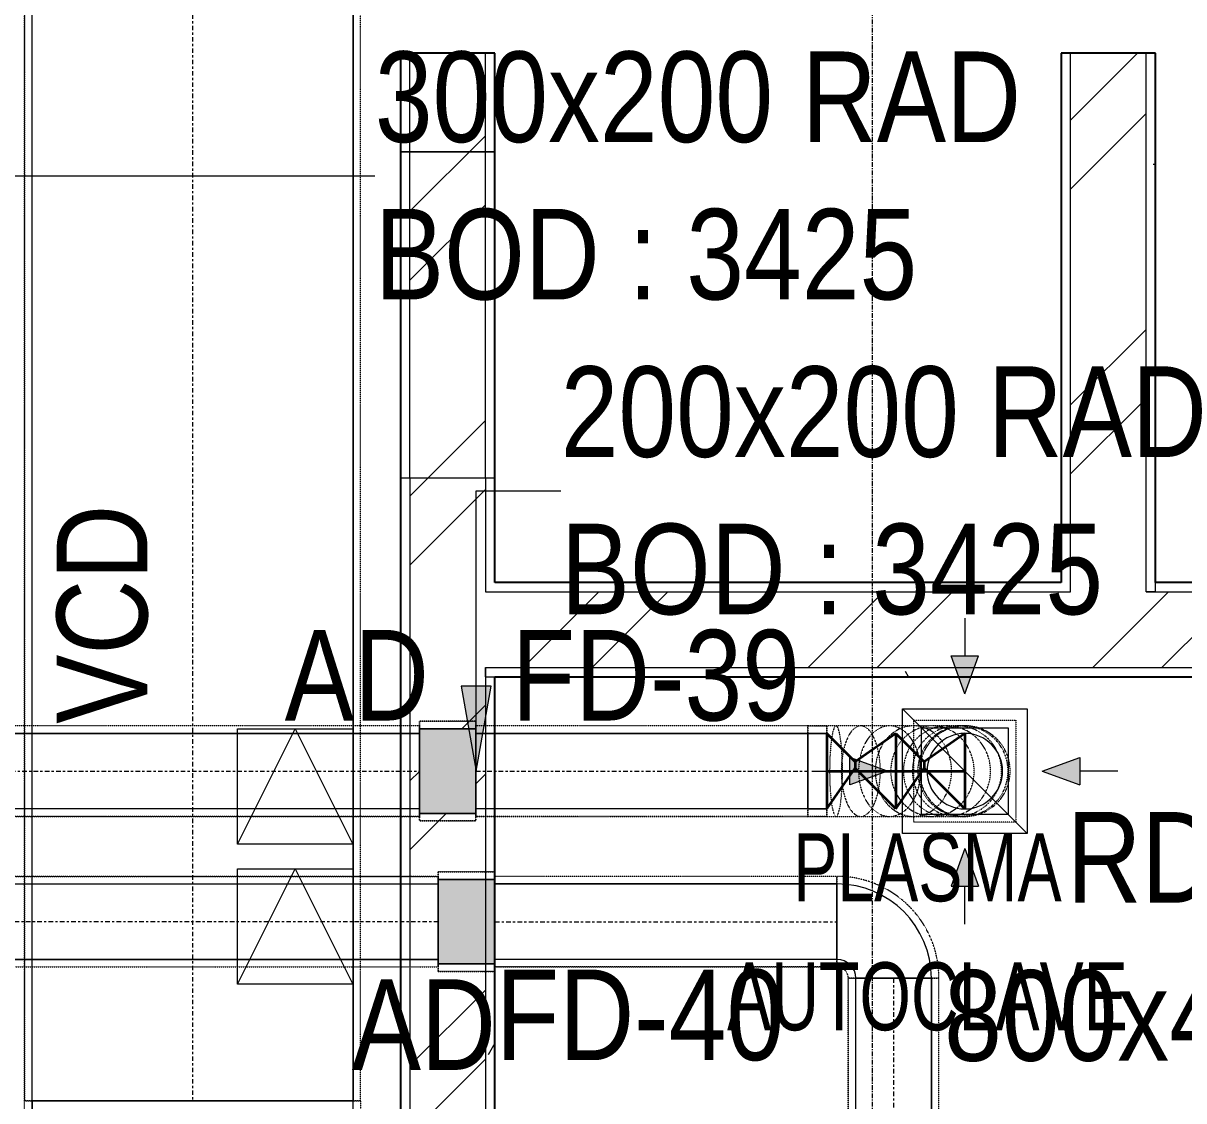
# Model space of a CAD drawing. Header units: inches. Extents: x -83664 to 20107, y -47222 to 19398.
# Drawn here: x -11222 to -8148, y -14062 to -11208 of the extents above; entities that cross this region are included whole.
import ezdxf

# ---------------------------------------------------------------- set-up
doc = ezdxf.new("R2010")
doc.units = ezdxf.units.IN
doc.header["$MEASUREMENT"] = 0
for name, pattern in [('Center', [29.999999, 12, -6, 6, -6]), ('Grid Line', [22.225, 12.7, -3.175, 3.175, -3.175]), ('Hidden 0_50', [1.0584, 0.5292, -0.5292])]:
    doc.linetypes.add(name, pattern=pattern)
for name, color, linetype, lineweight, true_color in [('A-DETL', 7, 'Continuous', 18, 0x00a600), ('FF ROOM TAG_dwg', 7, 'Continuous', 9, 0x767676), ('M-HVAC-DUCT', 7, 'Continuous', 9, 0xffe97f), ('M-HVAC-DUCT-PATT', 7, 'Continuous', 35, 0x007f00)]:
    doc.layers.add(name, color=color, linetype=linetype, lineweight=lineweight, true_color=true_color)
for name, color, linetype, lineweight in [('A-DETL-GENF', 7, 'Continuous', 9), ('A-WALL', 7, 'Continuous', 9), ('A-WALL-PATT', 7, 'Continuous', 25), ('G-ANNO-TEXT', 7, 'Continuous', 9), ('M-HVAC-CDFF', 7, 'Continuous', 9), ('M-HVAC-DUCT-CNTR', 7, 'Center', 9), ('M-HVAC-DUCT-IDEN', 7, 'Continuous', 18), ('ROOM TAG', 7, 'Continuous', 9), ('S-GRID', 7, 'Continuous', 9)]:
    doc.layers.add(name, color=color, linetype=linetype, lineweight=lineweight)
doc.styles.add('Arial Narrow_20', font='ARIALN.TTF', dxfattribs={"width": 0.85, "height": 4572})
doc.styles.add('Arial Narrow_21', font='ARIALN.TTF', dxfattribs={"height": 240})
pattern_1 = [(0, (0, 0), (1219.2, 304.8), [50.292, -864.108, 50.292, -864.108, -4876.8]), (0, (0, 0), (1219.2, 304.8), [-1828.8, 50.292, -1778.508, 50.292, -864.108, -2133.6]), (0, (0, 0), (1219.2, 304.8), [-4572, 50.292, -559.308, 50.292, -1473.708]), (120, (457.2, 152.4), (-873.56454, 903.45817), [50.292, -864.108, 50.292, -864.108, -4876.8]), (120, (457.2, 152.4), (-873.56454, 903.45817), [-1828.8, 50.292, -1778.508, 50.292, -864.108, -2133.6]), (120, (457.2, 152.4), (-873.56454, 903.45817), [-4572, 50.292, -559.308, 50.292, -1473.708]), (240, (609.6, 762), (-345.63546, -1208.2582), [50.292, -864.108, 50.292, -864.108, -4876.8]), (240, (609.6, 762), (-345.63546, -1208.2582), [-1828.8, 50.292, -1778.508, 50.292, -864.108, -2133.6]), (240, (609.6, 762), (-345.63546, -1208.2582), [-4572, 50.292, -559.308, 50.292, -1473.708])]
pattern_2 = [(45, (0, 0), (-377.1708, 377.1708), []), (45, (0, 571.5), (-377.1708, 377.1708), [])]

# ---------------------------------------------------------------- blocks, each defined once
blk = doc.blocks.new('M_Rec Elbow - Radius - 0_75W-7691803-FIRST FLOOR AC CONDITIONING LAYOUT - PART A')
at = {"layer": 'M-HVAC-DUCT', "color": 30, "true_color": 0xff7f00}
for p, q in [((-100, 150), (100, 150)), ((100, 150), (-100, 150)), ((-150, 100), (-150, -100)), ((-150, -100), (-150, 100))]:
    blk.add_line(p, q, dxfattribs=at)
for radius in [50, 50, 250, 250]:
    blk.add_arc((-150, 150), radius, 270, 0, dxfattribs=at)
blk = doc.blocks.new('GCE-AT-Return Air Rectangular Diffuser - 230x230-7597546-FIRST FLOOR AC CONDITIONING LAYOUT - PART A')
at = {"layer": 'A-DETL-GENF', "true_color": 0xff00ff}
for points in [[(0, 205), (36.4, 305), (-36.4, 305)], [(-305, -36.4), (-205, 0), (-305, 36.4)], [(305, -36.4), (305, 36.4), (205, 0)], [(36.4, -305), (0, -205), (-36.4, -305)]]:
    blk.add_hatch(color=6, dxfattribs=at).paths.add_polyline_path(points)
at = {"layer": 'A-DETL-GENF', "color": 6, "true_color": 0xff00ff}
for p, q in [((0, 405), (0, 305)), ((0, 205), (-36.4, 305)), ((-36.4, 305), (36.4, 305)), ((0, 205), (36.4, 305)), ((-165, 165), (165, 165)), ((-165, -165), (-165, 165)), ((-165, 165), (165, -165)), ((165, 165), (165, -165)), ((-205, 0), (-305, 36.4)), ((-305, -36.4), (-305, 36.4)), ((205, 0), (305, 36.4)), ((305, 36.4), (305, -36.4)), ((405, 0), (305, 0)), ((-405, 0), (-305, 0)), ((-205, 0), (-305, -36.4)), ((205, 0), (305, -36.4)), ((165, -165), (-165, -165)), ((0, -205), (-36.4, -305)), ((0, -205), (36.4, -305)), ((-36.4, -305), (36.4, -305)), ((0, -405), (0, -305))]:
    blk.add_line(p, q, dxfattribs=at)
blk = doc.blocks.new('M_Rectangular to Round Transition - Angle - 45 Degree-V26-FIRST FLOOR AC CONDITIONING LAYOUT - PART A')
at = {"layer": 'M-HVAC-DUCT', "color": 6, "true_color": 0xff00ff}
for p, q in [((0, 100), (50, 100)), ((50, 100), (0, 100)), ((0, 100), (0, -100)), ((0, -100), (0, 100)), ((50, 0), (50, 100)), ((50, 0), (50, 100)), ((50, -100), (50, 0)), ((50, -100), (50, 0)), ((0, -100), (50, -100)), ((50, -100), (0, -100))]:
    blk.add_line(p, q, dxfattribs=at)
blk = doc.blocks.new('M_Rectangular to Round Transition - Angle - 45 Degree-7626202-FIRST FLOOR AC CONDITIONING LAYOUT - PART A')
at = {"layer": 'M-HVAC-DUCT', "color": 6, "true_color": 0xff00ff}
for p, q in [((132975.6, 86453.8), (133205.6, 86453.8)), ((132975.6, 86223.8), (132975.6, 86453.8)), ((133205.6, 86453.8), (133205.6, 86223.8)), ((133205.6, 86223.8), (132975.6, 86223.8))]:
    blk.add_line(p, q, dxfattribs=at)
for start, end in [(90, 180), (0, 90), (180, 270), (270, 0)]:
    blk.add_arc((133090.6, 86338.8), 100, start, end, dxfattribs=at)
blk = doc.blocks.new('GCE-DA-Fire Damper-Rectangular - Standard-8296442-FIRST FLOOR AC CONDITIONING LAYOUT - PART A')
at = {"layer": 'A-DETL-GENF', "true_color": 0xff00ff}
blk.add_hatch(color=6, dxfattribs=at).paths.add_polyline_path([(75, -112), (-75, -112), (-75, 112), (75, 112), (75, 16.4)])
at = {"layer": 'A-DETL-GENF', "color": 6, "true_color": 0xff00ff}
for p, q in [((75, 112), (-75, 112)), ((-75, 112), (-75, -112)), ((75, -112), (75, 112)), ((-75, -112), (75, -112))]:
    blk.add_line(p, q, dxfattribs=at)
at = {"layer": 'M-HVAC-DUCT', "color": 6, "true_color": 0xff00ff}
for p, q in [((-75, -112), (-75, 112)), ((-75, 112), (75, 112)), ((75, 112), (75, -112)), ((75, -112), (-75, -112))]:
    blk.add_line(p, q, dxfattribs=at)
blk = doc.blocks.new('GCE-DA-Fire Damper-Rectangular - Standard-8296444-FIRST FLOOR AC CONDITIONING LAYOUT - PART A')
at = {"layer": 'A-DETL-GENF', "true_color": 0xff7f00}
blk.add_hatch(color=30, dxfattribs=at).paths.add_polyline_path([(-75, -112), (-75, 112), (75, 112), (75, -112)])
at = {"layer": 'A-DETL-GENF', "color": 30, "true_color": 0xff7f00}
for p, q in [((75, 112), (-75, 112)), ((-75, 112), (-75, -112)), ((75, -112), (75, 112)), ((-75, -112), (75, -112))]:
    blk.add_line(p, q, dxfattribs=at)
at = {"layer": 'M-HVAC-DUCT', "color": 30, "true_color": 0xff7f00}
for p, q in [((-75, -112), (-75, 112)), ((-75, 112), (75, 112)), ((75, 112), (75, -112)), ((75, -112), (-75, -112))]:
    blk.add_line(p, q, dxfattribs=at)
blk = doc.blocks.new('M_Rec Elbow - Radius - 0_75W-V168-FIRST FLOOR AC CONDITIONING LAYOUT - PART A')
at = {"layer": 'M-HVAC-DUCT', "color": 30, "true_color": 0xff7f00}
for p, q in [((139587.2, 70775.4), (140437.2, 70775.4)), ((140437.2, 70775.4), (139587.2, 70775.4)), ((139587.2, 70775.4), (139587.2, 70695.8)), ((139587.2, 70377.6), (139587.2, 70775.4)), ((140437.2, 70695.8), (140437.2, 70775.4)), ((140437.2, 70377.6), (140437.2, 70775.4)), ((139587.2, 70695.8), (140437.2, 70695.8)), ((139587.2, 70377.6), (139587.2, 70695.8)), ((140437.2, 70695.8), (140437.2, 70377.6)), ((140437.2, 70377.6), (139587.2, 70377.6))]:
    blk.add_line(p, q, dxfattribs=at)
blk = doc.blocks.new('TEMW-SMBZ-HO-BM-HVAC-00002_rvt-1-FIRST FLOOR AC CONDITIONING LAYOUT - PART A')
at = {"layer": 'M-HVAC-DUCT', "color": 30, "linetype": 'Hidden 0_50', "true_color": 0xff7f00}
for p, q in [((140238.7, 88417.5), (140238.7, 84309.8)), ((140238.7, 84309.8), (140238.7, 88417.5)), ((141128.7, 84309.8), (141128.7, 88417.5)), ((141128.7, 84309.8), (141128.7, 88417.5)), ((141334.3, 84904.2), (140146.8, 84904.2)), ((140146.8, 84904.2), (141334.3, 84904.2)), ((141484.3, 84916.2), (141334.3, 84916.2)), ((141334.3, 84916.2), (141334.3, 84652.2)), ((141334.3, 84652.2), (141334.3, 84916.2)), ((141334.3, 84916.2), (141484.3, 84916.2)), ((141334.3, 84904.2), (141334.3, 84664.2)), ((141334.3, 84664.2), (141334.3, 84904.2)), ((141484.3, 84652.2), (141484.3, 84916.2)), ((141484.3, 84916.2), (141484.3, 84652.2)), ((141484.3, 84664.2), (141484.3, 84904.2)), ((141484.3, 84904.2), (141484.3, 84664.2)), ((142390.4, 84904.2), (141484.3, 84904.2)), ((142390.4, 84904.2), (141484.3, 84904.2)), ((142390.4, 84904.2), (142390.4, 84664.2)), ((142390.4, 84664.2), (142390.4, 84904.2)), ((142390.4, 84664.2), (142390.4, 84904.2)), ((142390.4, 84904.2), (142390.4, 84664.2)), ((140146.8, 84664.2), (141334.3, 84664.2)), ((140146.8, 84664.2), (141334.3, 84664.2)), ((141484.3, 84664.2), (142390.4, 84664.2)), ((142390.4, 84664.2), (141484.3, 84664.2)), ((141334.3, 84652.2), (141484.3, 84652.2)), ((141484.3, 84652.2), (141334.3, 84652.2)), ((142420.4, 84634.2), (142660.4, 84634.2)), ((142660.4, 84634.2), (142420.4, 84634.2)), ((142420.4, 84634.2), (142420.4, 83844.2)), ((142420.4, 83844.2), (142420.4, 84634.2)), ((142420.4, 84634.2), (142660.4, 84634.2)), ((142660.4, 84634.2), (142420.4, 84634.2)), ((142660.4, 83844.2), (142660.4, 84634.2)), ((142660.4, 83844.2), (142660.4, 84634.2)), ((140238.7, 84309.8), (141128.7, 84309.8)), ((141128.7, 84309.8), (140238.7, 84309.8)), ((140238.7, 84244.4), (140238.7, 84309.8)), ((140238.7, 84309.8), (141128.7, 84309.8)), ((141128.7, 84309.8), (141128.7, 84244.4))]:
    blk.add_line(p, q, dxfattribs=at)
at = {"layer": 'M-HVAC-DUCT', "color": 30, "true_color": 0xff7f00}
for p, q in [((140258.7, 84309.8), (140258.7, 88417.5)), ((140258.7, 84309.8), (140258.7, 88417.5)), ((141108.7, 88417.5), (141108.7, 84309.8)), ((141108.7, 84309.8), (141108.7, 88417.5)), ((140146.8, 84884.2), (141334.3, 84884.2)), ((140146.8, 84884.2), (141334.3, 84884.2)), ((141334.3, 84684.2), (141334.3, 84884.2)), ((141334.3, 84884.2), (141334.3, 84684.2)), ((141484.3, 84884.2), (141484.3, 84684.2)), ((141484.3, 84684.2), (141484.3, 84884.2)), ((141484.3, 84884.2), (142390.4, 84884.2)), ((142390.4, 84884.2), (141484.3, 84884.2)), ((142390.4, 84884.2), (142390.4, 84684.2)), ((142390.4, 84684.2), (142390.4, 84884.2)), ((141334.3, 84684.2), (140146.8, 84684.2)), ((140146.8, 84684.2), (141334.3, 84684.2)), ((142390.4, 84684.2), (141484.3, 84684.2)), ((142390.4, 84684.2), (141484.3, 84684.2)), ((142640.4, 84634.2), (142440.4, 84634.2)), ((142440.4, 84634.2), (142640.4, 84634.2)), ((142440.4, 83844.2), (142440.4, 84634.2)), ((142440.4, 83844.2), (142440.4, 84634.2)), ((142640.4, 84634.2), (142640.4, 83844.2)), ((142640.4, 83844.2), (142640.4, 84634.2)), ((141108.7, 84309.8), (140258.7, 84309.8)), ((140258.7, 84309.8), (141108.7, 84309.8))]:
    blk.add_line(p, q, dxfattribs=at)
at = {"layer": 'M-HVAC-DUCT', "color": 6, "linetype": 'Hidden 0_50', "true_color": 0xff00ff}
for p, q in [((141284.3, 85303), (140142.4, 85303)), ((141284.3, 85303), (140142.4, 85303)), ((141434.3, 85315), (141284.3, 85315)), ((141284.3, 85315), (141284.3, 85051)), ((141284.3, 85051), (141284.3, 85315)), ((141284.3, 85315), (141434.3, 85315)), ((141284.3, 85063), (141284.3, 85303)), ((141284.3, 85303), (141284.3, 85063)), ((141434.3, 85051), (141434.3, 85315)), ((141434.3, 85315), (141434.3, 85051)), ((141434.3, 85063), (141434.3, 85303)), ((141434.3, 85303), (141434.3, 85063)), ((142313.4, 85303), (141434.3, 85303)), ((142313.4, 85303), (141434.3, 85303)), ((142313.4, 85303), (142363.4, 85303)), ((142363.4, 85303), (142313.4, 85303)), ((142313.4, 85063), (142313.4, 85303)), ((142313.4, 85303), (142313.4, 85063)), ((142313.4, 85063), (142313.4, 85303)), ((142313.4, 85303), (142313.4, 85063)), ((142387.9, 85303), (142363.4, 85303)), ((142363.4, 85303), (142363.4, 85063)), ((142363.4, 85303), (142363.4, 85063)), ((142363.4, 85183), (142363.4, 85303)), ((142363.4, 85183), (142363.4, 85303)), ((142453.5, 85303), (142387.9, 85303)), ((142529.8, 85303), (142453.5, 85303)), ((142592.9, 85303), (142529.8, 85303)), ((142643.3, 85303), (142592.9, 85303)), ((142594, 85048), (142594, 85318)), ((142594, 85318), (142864, 85318)), ((142681.6, 85303), (142643.3, 85303)), ((142708.3, 85303), (142681.6, 85303)), ((142723.9, 85303), (142708.3, 85303)), ((142729, 85303), (142723.9, 85303)), ((142864, 85318), (142864, 85048)), ((142363.4, 85063), (142363.4, 85183)), ((142363.4, 85063), (142363.4, 85183)), ((140142.4, 85063), (141284.3, 85063)), ((141284.3, 85063), (140142.4, 85063)), ((141434.3, 85063), (142313.4, 85063)), ((142313.4, 85063), (141434.3, 85063)), ((142313.4, 85063), (142363.4, 85063)), ((142363.4, 85063), (142313.4, 85063)), ((142363.4, 85063), (142387.9, 85063)), ((142387.9, 85063), (142453.5, 85063)), ((142453.5, 85063), (142529.8, 85063)), ((142529.8, 85063), (142592.9, 85063)), ((142592.9, 85063), (142643.3, 85063)), ((142643.3, 85063), (142681.6, 85063)), ((142681.6, 85063), (142708.3, 85063)), ((142708.3, 85063), (142723.9, 85063)), ((142723.9, 85063), (142729, 85063)), ((141284.3, 85051), (141434.3, 85051)), ((141434.3, 85051), (141284.3, 85051)), ((142864, 85048), (142594, 85048))]:
    blk.add_line(p, q, dxfattribs=at)
at = {"layer": 'M-HVAC-DUCT', "color": 6, "true_color": 0xff00ff}
for p, q in [((140142.4, 85283), (141284.3, 85283)), ((141284.3, 85283), (140142.4, 85283)), ((141284.3, 85283), (141284.3, 85083)), ((141284.3, 85083), (141284.3, 85283)), ((141434.3, 85283), (141434.3, 85083)), ((141434.3, 85083), (141434.3, 85283)), ((141434.3, 85283), (142313.4, 85283)), ((142313.4, 85283), (141434.3, 85283)), ((142313.4, 85283), (142313.4, 85083)), ((142313.4, 85083), (142313.4, 85283)), ((141284.3, 85083), (140142.4, 85083)), ((141284.3, 85083), (140142.4, 85083)), ((142313.4, 85083), (141434.3, 85083)), ((142313.4, 85083), (141434.3, 85083))]:
    blk.add_line(p, q, dxfattribs=at)
at = {"layer": 'M-HVAC-DUCT', "color": 6, "linetype": 'Hidden 0_50', "true_color": 0xff00ff}
for start, end in [(90, 270), (90, 180), (270, 90), (0, 90), (180, 270), (270, 0)]:
    blk.add_arc((142729, 85183), 120, start, end, dxfattribs=at)
at = {"layer": 'M-HVAC-DUCT', "color": 30, "linetype": 'Hidden 0_50', "true_color": 0xff7f00}
for radius in [270, 270, 30, 30]:
    blk.add_arc((142390.4, 84634.2), radius, 0, 90, dxfattribs=at)
at = {"layer": 'M-HVAC-DUCT', "color": 6, "linetype": 'Hidden 0_50', "true_color": 0xff00ff}
for points in [[(142387.9, 85303), (142386.4, 85303), (142383.5, 85300.2), (142379.4, 85288.1), (142375.8, 85268.8), (142373.1, 85243.7), (142371.4, 85214.4), (142370.8, 85183), (142371.4, 85151.6), (142373.1, 85122.3), (142375.8, 85097.2), (142379.4, 85077.9), (142383.5, 85065.8), (142386.4, 85063), (142387.9, 85063)], [(142387.9, 85063), (142389.4, 85063), (142392.3, 85065.8), (142396.5, 85077.9), (142400, 85097.2), (142402.7, 85122.3), (142404.5, 85151.6), (142405, 85183), (142404.5, 85214.4), (142402.7, 85243.7), (142400, 85268.8), (142396.5, 85288.1), (142392.3, 85300.2), (142389.4, 85303), (142387.9, 85303)], [(142453.5, 85303), (142448.9, 85303), (142440, 85300.2), (142427.4, 85288.1), (142416.6, 85268.8), (142408.3, 85243.7), (142403, 85214.4), (142401.3, 85183), (142403, 85151.6), (142408.3, 85122.3), (142416.6, 85097.2), (142427.4, 85077.9), (142440, 85065.8), (142448.9, 85063), (142453.5, 85063)], [(142529.8, 85303), (142522.6, 85303), (142508.3, 85300.2), (142488.3, 85288.1), (142471.1, 85268.8), (142457.9, 85243.7), (142449.6, 85214.4), (142446.7, 85183), (142449.6, 85151.6), (142457.9, 85122.3), (142471.1, 85097.2), (142488.3, 85077.9), (142508.3, 85065.8), (142522.6, 85063), (142529.8, 85063)], [(142453.5, 85063), (142458, 85063), (142466.9, 85065.8), (142479.6, 85077.9), (142490.4, 85097.2), (142498.6, 85122.3), (142503.9, 85151.6), (142505.6, 85183), (142503.9, 85214.4), (142498.6, 85243.7), (142490.4, 85268.8), (142479.6, 85288.1), (142466.9, 85300.2), (142458, 85303), (142453.5, 85303)], [(142592.9, 85303), (142584.1, 85303), (142566.5, 85300.2), (142541.9, 85288.1), (142520.7, 85268.8), (142504.5, 85243.7), (142494.3, 85214.4), (142490.8, 85183), (142494.3, 85151.6), (142504.5, 85122.3), (142520.7, 85097.2), (142541.9, 85077.9), (142566.5, 85065.8), (142584.1, 85063), (142592.9, 85063)], [(142529.8, 85063), (142537, 85063), (142551.3, 85065.8), (142571.3, 85077.9), (142588.5, 85097.2), (142601.7, 85122.3), (142610, 85151.6), (142612.8, 85183), (142610, 85214.4), (142601.7, 85243.7), (142588.5, 85268.8), (142571.3, 85288.1), (142551.3, 85300.2), (142537, 85303), (142529.8, 85303)], [(142643.3, 85303), (142633.7, 85303), (142614.4, 85300.2), (142587.5, 85288.1), (142564.4, 85268.8), (142546.6, 85243.7), (142535.4, 85214.4), (142531.6, 85183), (142535.4, 85151.6), (142546.6, 85122.3), (142564.4, 85097.2), (142587.5, 85077.9), (142614.4, 85065.8), (142633.7, 85063), (142643.3, 85063)], [(142681.6, 85303), (142671.5, 85303), (142651.4, 85300.2), (142623.3, 85288.1), (142599.1, 85268.8), (142580.5, 85243.7), (142568.9, 85214.4), (142564.9, 85183), (142568.9, 85151.6), (142580.5, 85122.3), (142599.1, 85097.2), (142623.3, 85077.9), (142651.4, 85065.8), (142671.5, 85063), (142681.6, 85063)], [(142708.3, 85303), (142698, 85303), (142677.4, 85300.2), (142648.6, 85288.1), (142623.8, 85268.8), (142604.8, 85243.7), (142592.9, 85214.4), (142588.8, 85183), (142592.9, 85151.6), (142604.8, 85122.3), (142623.8, 85097.2), (142648.6, 85077.9), (142677.4, 85065.8), (142698, 85063), (142708.3, 85063)], [(142592.9, 85063), (142601.7, 85063), (142619.3, 85065.8), (142643.9, 85077.9), (142665.1, 85097.2), (142681.3, 85122.3), (142691.5, 85151.6), (142695, 85183), (142691.5, 85214.4), (142681.3, 85243.7), (142665.1, 85268.8), (142643.9, 85288.1), (142619.3, 85300.2), (142601.7, 85303), (142592.9, 85303)], [(142723.9, 85303), (142713.5, 85303), (142692.6, 85300.2), (142663.4, 85288.1), (142638.4, 85268.8), (142619.2, 85243.7), (142607.1, 85214.4), (142603, 85183), (142607.1, 85151.6), (142619.2, 85122.3), (142638.4, 85097.2), (142663.4, 85077.9), (142692.6, 85065.8), (142713.5, 85063), (142723.9, 85063)], [(142729, 85303), (142718.5, 85303), (142697.6, 85300.2), (142668.3, 85288.1), (142643.2, 85268.8), (142623.9, 85243.7), (142611.8, 85214.4), (142607.6, 85183), (142611.8, 85151.6), (142623.9, 85122.3), (142643.2, 85097.2), (142668.3, 85077.9), (142697.6, 85065.8), (142718.5, 85063), (142729, 85063)], [(142643.3, 85063), (142653, 85063), (142672.2, 85065.8), (142699.2, 85077.9), (142722.3, 85097.2), (142740.1, 85122.3), (142751.2, 85151.6), (142755, 85183), (142751.2, 85214.4), (142740.1, 85243.7), (142722.3, 85268.8), (142699.2, 85288.1), (142672.2, 85300.2), (142653, 85303), (142643.3, 85303)], [(142681.6, 85063), (142691.7, 85063), (142711.8, 85065.8), (142740, 85077.9), (142764.1, 85097.2), (142782.7, 85122.3), (142794.4, 85151.6), (142798.3, 85183), (142794.4, 85214.4), (142782.7, 85243.7), (142764.1, 85268.8), (142740, 85288.1), (142711.8, 85300.2), (142691.7, 85303), (142681.6, 85303)], [(142708.3, 85063), (142718.6, 85063), (142739.2, 85065.8), (142768, 85077.9), (142792.8, 85097.2), (142811.8, 85122.3), (142823.7, 85151.6), (142827.8, 85183), (142823.7, 85214.4), (142811.8, 85243.7), (142792.8, 85268.8), (142768, 85288.1), (142739.2, 85300.2), (142718.6, 85303), (142708.3, 85303)], [(142723.9, 85063), (142734.4, 85063), (142755.2, 85065.8), (142784.4, 85077.9), (142809.4, 85097.2), (142828.7, 85122.3), (142840.7, 85151.6), (142844.9, 85183), (142840.7, 85214.4), (142828.7, 85243.7), (142809.4, 85268.8), (142784.4, 85288.1), (142755.2, 85300.2), (142734.4, 85303), (142723.9, 85303)], [(142729, 85063), (142739.5, 85063), (142760.4, 85065.8), (142789.7, 85077.9), (142814.8, 85097.2), (142834.1, 85122.3), (142846.2, 85151.6), (142850.4, 85183), (142846.2, 85214.4), (142834.1, 85243.7), (142814.8, 85268.8), (142789.7, 85288.1), (142760.4, 85300.2), (142739.5, 85303), (142729, 85303)]]:
    blk.add_open_spline(points, degree=3, dxfattribs=at)
at = {"layer": 'M-HVAC-DUCT-CNTR', "color": 30, "true_color": 0xff7f00}
for p, q in [((140683.7, 88417.5), (140683.7, 84309.8)), ((141334.3, 84784.2), (140146.8, 84784.2)), ((141484.3, 84784.2), (142390.4, 84784.2)), ((142540.4, 84634.2), (142540.4, 83844.2))]:
    blk.add_line(p, q, dxfattribs=at)
at = {"layer": 'M-HVAC-DUCT-CNTR', "color": 6, "true_color": 0xff00ff}
for p, q in [((140142.4, 85183), (141284.3, 85183)), ((141434.3, 85183), (142313.4, 85183))]:
    blk.add_line(p, q, dxfattribs=at)
at = {"layer": 'M-HVAC-DUCT-CNTR', "color": 6, "linetype": 'Continuous', "lineweight": 35, "true_color": 0xff00ff}
blk.add_open_spline([(142363.4, 85183), (142622.4, 85183), (142729, 85183), (142729, 85183)], degree=3, dxfattribs=at)
at = {"layer": 'M-HVAC-DUCT-PATT', "color": 6, "true_color": 0xff00ff}
for p, q in [((142363.4, 85283), (142438.4, 85208)), ((142363.4, 85283), (142363.4, 85083)), ((142363.4, 85283), (142363.4, 85083)), ((142546.2, 85283), (142438.4, 85208)), ((142546.2, 85283), (142621.2, 85208)), ((142546.2, 85283), (142546.2, 85083)), ((142546.2, 85283), (142546.2, 85083)), ((142729, 85283), (142621.2, 85208)), ((142729, 85283), (142729, 85083)), ((142438.4, 85208), (142438.4, 85190.8)), ((142621.2, 85208), (142621.2, 85190.8)), ((142363.4, 85083), (142438.4, 85190.8)), ((142546.2, 85083), (142438.4, 85190.8)), ((142546.2, 85083), (142621.2, 85190.8)), ((142729, 85083), (142621.2, 85190.8))]:
    blk.add_line(p, q, dxfattribs=at)
at = {"layer": 'M-HVAC-CDFF', "color": 6, "linetype": 'Hidden 0_50', "lineweight": 9, "true_color": 0xff00ff}
blk.add_blockref('GCE-AT-Return Air Rectangular Diffuser - 230x230-7597546-FIRST FLOOR AC CONDITIONING LAYOUT - PART A', (142729, 85183), dxfattribs=at)
at = {"layer": 'M-HVAC-DUCT', "color": 6, "linetype": 'Hidden 0_50', "lineweight": 9, "true_color": 0xff00ff, "extrusion": (0, 0, -1)}
for name, p in [('GCE-DA-Fire Damper-Rectangular - Standard-8296442-FIRST FLOOR AC CONDITIONING LAYOUT - PART A', (-141359.3, 85183)), ('GCE-DA-Fire Damper-Rectangular - Standard-8296444-FIRST FLOOR AC CONDITIONING LAYOUT - PART A', (-141409.3, 84784.2))]:
    blk.add_blockref(name, p, dxfattribs=at)
at = {"layer": 'M-HVAC-DUCT', "color": 6, "linetype": 'Hidden 0_50', "lineweight": 9, "true_color": 0xff00ff}
for name, p in [('M_Rectangular to Round Transition - Angle - 45 Degree-V26-FIRST FLOOR AC CONDITIONING LAYOUT - PART A', (142313.4, 85183)), ('M_Rectangular to Round Transition - Angle - 45 Degree-7626202-FIRST FLOOR AC CONDITIONING LAYOUT - PART A', (9638.4, -1155.8)), ('M_Rec Elbow - Radius - 0_75W-V168-FIRST FLOOR AC CONDITIONING LAYOUT - PART A', (671.5, 13534.5))]:
    blk.add_blockref(name, p, dxfattribs=at)
at = {"layer": 'M-HVAC-DUCT', "color": 6, "linetype": 'Hidden 0_50', "lineweight": 9, "true_color": 0xff00ff, "rotation": 90}
blk.add_blockref('M_Rec Elbow - Radius - 0_75W-7691803-FIRST FLOOR AC CONDITIONING LAYOUT - PART A', (142540.4, 84784.2), dxfattribs=at)
blk = doc.blocks.new('TEMW-SMBZ-HO-BM-HVAC-00002_rvt-2-FIRST FLOOR AC CONDITIONING LAYOUT - PART A')
at = {"layer": 'M-HVAC-DUCT', "color": 30, "linetype": 'Hidden 0_50', "true_color": 0xff7f00}
for p, q in [((140238.7, 88417.5), (140238.7, 84309.8)), ((140238.7, 84309.8), (140238.7, 88417.5)), ((141128.7, 84309.8), (141128.7, 88417.5)), ((141128.7, 84309.8), (141128.7, 88417.5)), ((141334.3, 84904.2), (140146.8, 84904.2)), ((140146.8, 84904.2), (141334.3, 84904.2)), ((141484.3, 84916.2), (141334.3, 84916.2)), ((141334.3, 84916.2), (141334.3, 84652.2)), ((141334.3, 84652.2), (141334.3, 84916.2)), ((141334.3, 84916.2), (141484.3, 84916.2)), ((141334.3, 84904.2), (141334.3, 84664.2)), ((141334.3, 84664.2), (141334.3, 84904.2)), ((141484.3, 84652.2), (141484.3, 84916.2)), ((141484.3, 84916.2), (141484.3, 84652.2)), ((141484.3, 84664.2), (141484.3, 84904.2)), ((141484.3, 84904.2), (141484.3, 84664.2)), ((142390.4, 84904.2), (141484.3, 84904.2)), ((142390.4, 84904.2), (141484.3, 84904.2)), ((142390.4, 84904.2), (142390.4, 84664.2)), ((142390.4, 84664.2), (142390.4, 84904.2)), ((142390.4, 84664.2), (142390.4, 84904.2)), ((142390.4, 84904.2), (142390.4, 84664.2)), ((140146.8, 84664.2), (141334.3, 84664.2)), ((140146.8, 84664.2), (141334.3, 84664.2)), ((141484.3, 84664.2), (142390.4, 84664.2)), ((142390.4, 84664.2), (141484.3, 84664.2)), ((141334.3, 84652.2), (141484.3, 84652.2)), ((141484.3, 84652.2), (141334.3, 84652.2)), ((142420.4, 84634.2), (142660.4, 84634.2)), ((142660.4, 84634.2), (142420.4, 84634.2)), ((142420.4, 84634.2), (142420.4, 83844.2)), ((142420.4, 83844.2), (142420.4, 84634.2)), ((142420.4, 84634.2), (142660.4, 84634.2)), ((142660.4, 84634.2), (142420.4, 84634.2)), ((142660.4, 83844.2), (142660.4, 84634.2)), ((142660.4, 83844.2), (142660.4, 84634.2)), ((140238.7, 84309.8), (141128.7, 84309.8)), ((141128.7, 84309.8), (140238.7, 84309.8)), ((140238.7, 84244.4), (140238.7, 84309.8)), ((140238.7, 84309.8), (141128.7, 84309.8)), ((141128.7, 84309.8), (141128.7, 84244.4))]:
    blk.add_line(p, q, dxfattribs=at)
at = {"layer": 'M-HVAC-DUCT', "color": 30, "true_color": 0xff7f00}
for p, q in [((140258.7, 84309.8), (140258.7, 88417.5)), ((140258.7, 84309.8), (140258.7, 88417.5)), ((141108.7, 88417.5), (141108.7, 84309.8)), ((141108.7, 84309.8), (141108.7, 88417.5)), ((140146.8, 84884.2), (141334.3, 84884.2)), ((140146.8, 84884.2), (141334.3, 84884.2)), ((141334.3, 84684.2), (141334.3, 84884.2)), ((141334.3, 84884.2), (141334.3, 84684.2)), ((141484.3, 84884.2), (141484.3, 84684.2)), ((141484.3, 84684.2), (141484.3, 84884.2)), ((141484.3, 84884.2), (142390.4, 84884.2)), ((142390.4, 84884.2), (141484.3, 84884.2)), ((142390.4, 84884.2), (142390.4, 84684.2)), ((142390.4, 84684.2), (142390.4, 84884.2)), ((141334.3, 84684.2), (140146.8, 84684.2)), ((140146.8, 84684.2), (141334.3, 84684.2)), ((142390.4, 84684.2), (141484.3, 84684.2)), ((142390.4, 84684.2), (141484.3, 84684.2)), ((142640.4, 84634.2), (142440.4, 84634.2)), ((142440.4, 84634.2), (142640.4, 84634.2)), ((142440.4, 83844.2), (142440.4, 84634.2)), ((142440.4, 83844.2), (142440.4, 84634.2)), ((142640.4, 84634.2), (142640.4, 83844.2)), ((142640.4, 83844.2), (142640.4, 84634.2)), ((141108.7, 84309.8), (140258.7, 84309.8)), ((140258.7, 84309.8), (141108.7, 84309.8))]:
    blk.add_line(p, q, dxfattribs=at)
at = {"layer": 'M-HVAC-DUCT', "color": 6, "linetype": 'Hidden 0_50', "true_color": 0xff00ff}
for p, q in [((141284.3, 85303), (140142.4, 85303)), ((141284.3, 85303), (140142.4, 85303)), ((141434.3, 85315), (141284.3, 85315)), ((141284.3, 85315), (141284.3, 85051)), ((141284.3, 85051), (141284.3, 85315)), ((141284.3, 85315), (141434.3, 85315)), ((141284.3, 85063), (141284.3, 85303)), ((141284.3, 85303), (141284.3, 85063)), ((141434.3, 85051), (141434.3, 85315)), ((141434.3, 85315), (141434.3, 85051)), ((141434.3, 85063), (141434.3, 85303)), ((141434.3, 85303), (141434.3, 85063)), ((142313.4, 85303), (141434.3, 85303)), ((142313.4, 85303), (141434.3, 85303)), ((142313.4, 85303), (142363.4, 85303)), ((142363.4, 85303), (142313.4, 85303)), ((142313.4, 85063), (142313.4, 85303)), ((142313.4, 85303), (142313.4, 85063)), ((142313.4, 85063), (142313.4, 85303)), ((142313.4, 85303), (142313.4, 85063)), ((142387.9, 85303), (142363.4, 85303)), ((142363.4, 85303), (142363.4, 85063)), ((142363.4, 85303), (142363.4, 85063)), ((142363.4, 85183), (142363.4, 85303)), ((142363.4, 85183), (142363.4, 85303)), ((142453.5, 85303), (142387.9, 85303)), ((142529.8, 85303), (142453.5, 85303)), ((142592.9, 85303), (142529.8, 85303)), ((142643.3, 85303), (142592.9, 85303)), ((142594, 85048), (142594, 85318)), ((142594, 85318), (142864, 85318)), ((142681.6, 85303), (142643.3, 85303)), ((142708.3, 85303), (142681.6, 85303)), ((142723.9, 85303), (142708.3, 85303)), ((142729, 85303), (142723.9, 85303)), ((142864, 85318), (142864, 85048)), ((142363.4, 85063), (142363.4, 85183)), ((142363.4, 85063), (142363.4, 85183)), ((140142.4, 85063), (141284.3, 85063)), ((141284.3, 85063), (140142.4, 85063)), ((141434.3, 85063), (142313.4, 85063)), ((142313.4, 85063), (141434.3, 85063)), ((142313.4, 85063), (142363.4, 85063)), ((142363.4, 85063), (142313.4, 85063)), ((142363.4, 85063), (142387.9, 85063)), ((142387.9, 85063), (142453.5, 85063)), ((142453.5, 85063), (142529.8, 85063)), ((142529.8, 85063), (142592.9, 85063)), ((142592.9, 85063), (142643.3, 85063)), ((142643.3, 85063), (142681.6, 85063)), ((142681.6, 85063), (142708.3, 85063)), ((142708.3, 85063), (142723.9, 85063)), ((142723.9, 85063), (142729, 85063)), ((141284.3, 85051), (141434.3, 85051)), ((141434.3, 85051), (141284.3, 85051)), ((142864, 85048), (142594, 85048))]:
    blk.add_line(p, q, dxfattribs=at)
at = {"layer": 'M-HVAC-DUCT', "color": 6, "true_color": 0xff00ff}
for p, q in [((140142.4, 85283), (141284.3, 85283)), ((141284.3, 85283), (140142.4, 85283)), ((141284.3, 85283), (141284.3, 85083)), ((141284.3, 85083), (141284.3, 85283)), ((141434.3, 85283), (141434.3, 85083)), ((141434.3, 85083), (141434.3, 85283)), ((141434.3, 85283), (142313.4, 85283)), ((142313.4, 85283), (141434.3, 85283)), ((142313.4, 85283), (142313.4, 85083)), ((142313.4, 85083), (142313.4, 85283)), ((141284.3, 85083), (140142.4, 85083)), ((141284.3, 85083), (140142.4, 85083)), ((142313.4, 85083), (141434.3, 85083)), ((142313.4, 85083), (141434.3, 85083))]:
    blk.add_line(p, q, dxfattribs=at)
at = {"layer": 'M-HVAC-DUCT', "color": 6, "linetype": 'Hidden 0_50', "true_color": 0xff00ff}
for start, end in [(90, 270), (90, 180), (270, 90), (0, 90), (180, 270), (270, 0)]:
    blk.add_arc((142729, 85183), 120, start, end, dxfattribs=at)
at = {"layer": 'M-HVAC-DUCT', "color": 30, "linetype": 'Hidden 0_50', "true_color": 0xff7f00}
for radius in [270, 270, 30, 30]:
    blk.add_arc((142390.4, 84634.2), radius, 0, 90, dxfattribs=at)
at = {"layer": 'M-HVAC-DUCT', "color": 6, "linetype": 'Hidden 0_50', "true_color": 0xff00ff}
for points in [[(142387.9, 85303), (142386.4, 85303), (142383.5, 85300.2), (142379.4, 85288.1), (142375.8, 85268.8), (142373.1, 85243.7), (142371.4, 85214.4), (142370.8, 85183), (142371.4, 85151.6), (142373.1, 85122.3), (142375.8, 85097.2), (142379.4, 85077.9), (142383.5, 85065.8), (142386.4, 85063), (142387.9, 85063)], [(142387.9, 85063), (142389.4, 85063), (142392.3, 85065.8), (142396.5, 85077.9), (142400, 85097.2), (142402.7, 85122.3), (142404.5, 85151.6), (142405, 85183), (142404.5, 85214.4), (142402.7, 85243.7), (142400, 85268.8), (142396.5, 85288.1), (142392.3, 85300.2), (142389.4, 85303), (142387.9, 85303)], [(142453.5, 85303), (142448.9, 85303), (142440, 85300.2), (142427.4, 85288.1), (142416.6, 85268.8), (142408.3, 85243.7), (142403, 85214.4), (142401.3, 85183), (142403, 85151.6), (142408.3, 85122.3), (142416.6, 85097.2), (142427.4, 85077.9), (142440, 85065.8), (142448.9, 85063), (142453.5, 85063)], [(142529.8, 85303), (142522.6, 85303), (142508.3, 85300.2), (142488.3, 85288.1), (142471.1, 85268.8), (142457.9, 85243.7), (142449.6, 85214.4), (142446.7, 85183), (142449.6, 85151.6), (142457.9, 85122.3), (142471.1, 85097.2), (142488.3, 85077.9), (142508.3, 85065.8), (142522.6, 85063), (142529.8, 85063)], [(142453.5, 85063), (142458, 85063), (142466.9, 85065.8), (142479.6, 85077.9), (142490.4, 85097.2), (142498.6, 85122.3), (142503.9, 85151.6), (142505.6, 85183), (142503.9, 85214.4), (142498.6, 85243.7), (142490.4, 85268.8), (142479.6, 85288.1), (142466.9, 85300.2), (142458, 85303), (142453.5, 85303)], [(142592.9, 85303), (142584.1, 85303), (142566.5, 85300.2), (142541.9, 85288.1), (142520.7, 85268.8), (142504.5, 85243.7), (142494.3, 85214.4), (142490.8, 85183), (142494.3, 85151.6), (142504.5, 85122.3), (142520.7, 85097.2), (142541.9, 85077.9), (142566.5, 85065.8), (142584.1, 85063), (142592.9, 85063)], [(142529.8, 85063), (142537, 85063), (142551.3, 85065.8), (142571.3, 85077.9), (142588.5, 85097.2), (142601.7, 85122.3), (142610, 85151.6), (142612.8, 85183), (142610, 85214.4), (142601.7, 85243.7), (142588.5, 85268.8), (142571.3, 85288.1), (142551.3, 85300.2), (142537, 85303), (142529.8, 85303)], [(142643.3, 85303), (142633.7, 85303), (142614.4, 85300.2), (142587.5, 85288.1), (142564.4, 85268.8), (142546.6, 85243.7), (142535.4, 85214.4), (142531.6, 85183), (142535.4, 85151.6), (142546.6, 85122.3), (142564.4, 85097.2), (142587.5, 85077.9), (142614.4, 85065.8), (142633.7, 85063), (142643.3, 85063)], [(142681.6, 85303), (142671.5, 85303), (142651.4, 85300.2), (142623.3, 85288.1), (142599.1, 85268.8), (142580.5, 85243.7), (142568.9, 85214.4), (142564.9, 85183), (142568.9, 85151.6), (142580.5, 85122.3), (142599.1, 85097.2), (142623.3, 85077.9), (142651.4, 85065.8), (142671.5, 85063), (142681.6, 85063)], [(142708.3, 85303), (142698, 85303), (142677.4, 85300.2), (142648.6, 85288.1), (142623.8, 85268.8), (142604.8, 85243.7), (142592.9, 85214.4), (142588.8, 85183), (142592.9, 85151.6), (142604.8, 85122.3), (142623.8, 85097.2), (142648.6, 85077.9), (142677.4, 85065.8), (142698, 85063), (142708.3, 85063)], [(142592.9, 85063), (142601.7, 85063), (142619.3, 85065.8), (142643.9, 85077.9), (142665.1, 85097.2), (142681.3, 85122.3), (142691.5, 85151.6), (142695, 85183), (142691.5, 85214.4), (142681.3, 85243.7), (142665.1, 85268.8), (142643.9, 85288.1), (142619.3, 85300.2), (142601.7, 85303), (142592.9, 85303)], [(142723.9, 85303), (142713.5, 85303), (142692.6, 85300.2), (142663.4, 85288.1), (142638.4, 85268.8), (142619.2, 85243.7), (142607.1, 85214.4), (142603, 85183), (142607.1, 85151.6), (142619.2, 85122.3), (142638.4, 85097.2), (142663.4, 85077.9), (142692.6, 85065.8), (142713.5, 85063), (142723.9, 85063)], [(142729, 85303), (142718.5, 85303), (142697.6, 85300.2), (142668.3, 85288.1), (142643.2, 85268.8), (142623.9, 85243.7), (142611.8, 85214.4), (142607.6, 85183), (142611.8, 85151.6), (142623.9, 85122.3), (142643.2, 85097.2), (142668.3, 85077.9), (142697.6, 85065.8), (142718.5, 85063), (142729, 85063)], [(142643.3, 85063), (142653, 85063), (142672.2, 85065.8), (142699.2, 85077.9), (142722.3, 85097.2), (142740.1, 85122.3), (142751.2, 85151.6), (142755, 85183), (142751.2, 85214.4), (142740.1, 85243.7), (142722.3, 85268.8), (142699.2, 85288.1), (142672.2, 85300.2), (142653, 85303), (142643.3, 85303)], [(142681.6, 85063), (142691.7, 85063), (142711.8, 85065.8), (142740, 85077.9), (142764.1, 85097.2), (142782.7, 85122.3), (142794.4, 85151.6), (142798.3, 85183), (142794.4, 85214.4), (142782.7, 85243.7), (142764.1, 85268.8), (142740, 85288.1), (142711.8, 85300.2), (142691.7, 85303), (142681.6, 85303)], [(142708.3, 85063), (142718.6, 85063), (142739.2, 85065.8), (142768, 85077.9), (142792.8, 85097.2), (142811.8, 85122.3), (142823.7, 85151.6), (142827.8, 85183), (142823.7, 85214.4), (142811.8, 85243.7), (142792.8, 85268.8), (142768, 85288.1), (142739.2, 85300.2), (142718.6, 85303), (142708.3, 85303)], [(142723.9, 85063), (142734.4, 85063), (142755.2, 85065.8), (142784.4, 85077.9), (142809.4, 85097.2), (142828.7, 85122.3), (142840.7, 85151.6), (142844.9, 85183), (142840.7, 85214.4), (142828.7, 85243.7), (142809.4, 85268.8), (142784.4, 85288.1), (142755.2, 85300.2), (142734.4, 85303), (142723.9, 85303)], [(142729, 85063), (142739.5, 85063), (142760.4, 85065.8), (142789.7, 85077.9), (142814.8, 85097.2), (142834.1, 85122.3), (142846.2, 85151.6), (142850.4, 85183), (142846.2, 85214.4), (142834.1, 85243.7), (142814.8, 85268.8), (142789.7, 85288.1), (142760.4, 85300.2), (142739.5, 85303), (142729, 85303)]]:
    blk.add_open_spline(points, degree=3, dxfattribs=at)
at = {"layer": 'M-HVAC-DUCT-CNTR', "color": 30, "true_color": 0xff7f00}
for p, q in [((140683.7, 88417.5), (140683.7, 84309.8)), ((141334.3, 84784.2), (140146.8, 84784.2)), ((141484.3, 84784.2), (142390.4, 84784.2)), ((142540.4, 84634.2), (142540.4, 83844.2))]:
    blk.add_line(p, q, dxfattribs=at)
at = {"layer": 'M-HVAC-DUCT-CNTR', "color": 6, "true_color": 0xff00ff}
for p, q in [((140142.4, 85183), (141284.3, 85183)), ((141434.3, 85183), (142313.4, 85183))]:
    blk.add_line(p, q, dxfattribs=at)
at = {"layer": 'M-HVAC-DUCT-CNTR', "color": 6, "linetype": 'Continuous', "lineweight": 35, "true_color": 0xff00ff}
blk.add_open_spline([(142363.4, 85183), (142622.4, 85183), (142729, 85183), (142729, 85183)], degree=3, dxfattribs=at)
at = {"layer": 'M-HVAC-DUCT-PATT', "color": 6, "true_color": 0xff00ff}
for p, q in [((142363.4, 85283), (142438.4, 85208)), ((142363.4, 85283), (142363.4, 85083)), ((142363.4, 85283), (142363.4, 85083)), ((142546.2, 85283), (142438.4, 85208)), ((142546.2, 85283), (142621.2, 85208)), ((142546.2, 85283), (142546.2, 85083)), ((142546.2, 85283), (142546.2, 85083)), ((142729, 85283), (142621.2, 85208)), ((142729, 85283), (142729, 85083)), ((142438.4, 85208), (142438.4, 85190.8)), ((142621.2, 85208), (142621.2, 85190.8)), ((142363.4, 85083), (142438.4, 85190.8)), ((142546.2, 85083), (142438.4, 85190.8)), ((142546.2, 85083), (142621.2, 85190.8)), ((142729, 85083), (142621.2, 85190.8))]:
    blk.add_line(p, q, dxfattribs=at)
at = {"layer": 'M-HVAC-CDFF', "color": 6, "linetype": 'Hidden 0_50', "lineweight": 9, "true_color": 0xff00ff}
blk.add_blockref('GCE-AT-Return Air Rectangular Diffuser - 230x230-7597546-FIRST FLOOR AC CONDITIONING LAYOUT - PART A', (142729, 85183), dxfattribs=at)
at = {"layer": 'M-HVAC-DUCT', "color": 6, "linetype": 'Hidden 0_50', "lineweight": 9, "true_color": 0xff00ff, "extrusion": (0, 0, -1)}
for name, p in [('GCE-DA-Fire Damper-Rectangular - Standard-8296442-FIRST FLOOR AC CONDITIONING LAYOUT - PART A', (-141359.3, 85183)), ('GCE-DA-Fire Damper-Rectangular - Standard-8296444-FIRST FLOOR AC CONDITIONING LAYOUT - PART A', (-141409.3, 84784.2))]:
    blk.add_blockref(name, p, dxfattribs=at)
at = {"layer": 'M-HVAC-DUCT', "color": 6, "linetype": 'Hidden 0_50', "lineweight": 9, "true_color": 0xff00ff}
for name, p in [('M_Rectangular to Round Transition - Angle - 45 Degree-V26-FIRST FLOOR AC CONDITIONING LAYOUT - PART A', (142313.4, 85183)), ('M_Rectangular to Round Transition - Angle - 45 Degree-7626202-FIRST FLOOR AC CONDITIONING LAYOUT - PART A', (9638.4, -1155.8)), ('M_Rec Elbow - Radius - 0_75W-V168-FIRST FLOOR AC CONDITIONING LAYOUT - PART A', (671.5, 13534.5))]:
    blk.add_blockref(name, p, dxfattribs=at)
at = {"layer": 'M-HVAC-DUCT', "color": 6, "linetype": 'Hidden 0_50', "lineweight": 9, "true_color": 0xff00ff, "rotation": 90}
blk.add_blockref('M_Rec Elbow - Radius - 0_75W-7691803-FIRST FLOOR AC CONDITIONING LAYOUT - PART A', (142540.4, 84784.2), dxfattribs=at)
blk = doc.blocks.new('SMBZ_Hospital Arch Model_2026_01_29_rvt-1-FIRST FLOOR AC CONDITIONING LAYOUT - PART A')
at = {"layer": 'A-WALL-PATT', "lineweight": 9, "true_color": 0xbbbbbb}
h = blk.add_hatch(dxfattribs=at)
h.set_pattern_fill('FP_12', color=9, style=0, pattern_type=2)
h.set_pattern_definition(pattern_2)
h.paths.add_polyline_path([(141459.3, 85959.7), (141459.3, 87084.7), (141259.3, 87084.7), (141259.3, 85959.7)])
h = blk.add_hatch(dxfattribs=at)
h.set_pattern_fill('FP_13', color=9, style=0, pattern_type=2)
h.set_pattern_definition(pattern_1)
h.paths.add_polyline_path([(141484.3, 85959.7), (141484.3, 87084.7), (141459.3, 87084.7), (141459.3, 85959.7)])
h = blk.add_hatch(dxfattribs=at)
h.set_pattern_fill('FP_13', color=9, style=0, pattern_type=2)
h.set_pattern_definition(pattern_1)
h.paths.add_polyline_path([(143009.3, 85682.7), (143009.3, 87084.7), (142984.3, 87084.7), (142984.3, 85682.7)])
h = blk.add_hatch(dxfattribs=at)
h.set_pattern_fill('FP_12', color=9, style=0, pattern_type=2)
h.set_pattern_definition(pattern_2)
h.paths.add_polyline_path([(143009.3, 85657.7), (143209.3, 85657.7), (143209.3, 87084.7), (143009.3, 87084.7), (143009.3, 85682.7)])
h = blk.add_hatch(dxfattribs=at)
h.set_pattern_fill('FP_13', color=9, style=0, pattern_type=2)
h.set_pattern_definition(pattern_1)
h.paths.add_polyline_path([(143234.3, 85657.7), (143234.3, 87084.7), (143209.3, 87084.7), (143209.3, 85657.7)])
h = blk.add_hatch(dxfattribs=at)
h.set_pattern_fill('FP_12', color=9, style=0, pattern_type=2)
h.set_pattern_definition(pattern_2)
h.paths.add_polyline_path([(141259.3, 82057.7), (141459.3, 82057.7), (141459.3, 84672.2), (141334.3, 84672.2), (141334.3, 84896.2), (141459.3, 84896.2), (141459.3, 85959.7), (141259.3, 85959.7), (141259.3, 82082.7)])
h.paths.add_polyline_path([(141334.3, 85071), (141284.3, 85071), (141284.3, 85295), (141434.3, 85295), (141434.3, 85071)])
h = blk.add_hatch(dxfattribs=at)
h.set_pattern_fill('FP_13', color=9, style=0, pattern_type=2)
h.set_pattern_definition(pattern_1)
h.paths.add_polyline_path([(141459.3, 82082.7), (141484.3, 82082.7), (141484.3, 84672.2), (141459.3, 84672.2)])
h.paths.add_polyline_path([(141459.3, 84896.2), (141484.3, 84896.2), (141484.3, 85432.7), (141459.3, 85432.7), (141459.3, 85199.4)])
h.paths.add_polyline_path([(141459.3, 85657.7), (141484.3, 85657.7), (141484.3, 85959.7), (141459.3, 85959.7), (141459.3, 85829.4)])
h = blk.add_hatch(dxfattribs=at)
h.set_pattern_fill('FP_12', color=9, style=0, pattern_type=2)
h.set_pattern_definition(pattern_2)
h.paths.add_polyline_path([(141484.3, 85457.7), (142703.6, 85457.7), (142692.6, 85488), (142765.4, 85488), (142754.4, 85457.7), (144184.4, 85457.7), (144184.4, 85657.7), (141459.3, 85657.7), (141459.3, 85457.7)])
h = blk.add_hatch(dxfattribs=at)
h.set_pattern_fill('FP_13', color=9, style=0, pattern_type=2)
h.set_pattern_definition(pattern_1)
h.paths.add_polyline_path([(143984.4, 85432.7), (143984.4, 85457.7), (142754.4, 85457.7), (142745.3, 85432.7), (143959.4, 85432.7)])
h.paths.add_polyline_path([(141459.3, 85432.7), (142712.7, 85432.7), (142703.6, 85457.7), (141459.3, 85457.7)])
at = {"layer": 'A-WALL', "color": 9, "lineweight": 25, "true_color": 0xbbbbbb}
for p, q in [((141234.3, 87084.7), (141234.3, 85959.7)), ((141484.3, 87084.7), (141234.3, 87084.7)), ((141484.3, 85959.7), (141484.3, 87084.7)), ((142984.3, 87084.7), (142984.3, 85682.7)), ((143234.3, 87084.7), (142984.3, 87084.7)), ((143234.3, 85682.7), (143234.3, 87084.7)), ((141234.3, 85959.7), (141234.3, 82082.7)), ((141484.3, 85682.7), (141484.3, 85959.7)), ((142984.3, 85682.7), (141484.3, 85682.7)), ((144184.4, 85682.7), (143234.3, 85682.7)), ((141484.3, 82082.7), (141484.3, 85432.7)), ((141484.3, 85432.7), (143959.4, 85432.7))]:
    blk.add_line(p, q, dxfattribs=at)
at = {"layer": 'A-WALL', "color": 9, "true_color": 0xbbbbbb}
for p, q in [((141234.3, 87084.7), (141234.3, 86823.7)), ((141234.3, 87084.7), (141484.3, 87084.7)), ((141259.3, 85959.7), (141259.3, 87084.7)), ((141459.3, 85959.7), (141459.3, 87084.7)), ((141484.3, 86823.7), (141484.3, 87084.7)), ((142984.3, 87084.7), (142984.3, 85682.7)), ((142984.3, 87084.7), (143234.3, 87084.7)), ((143009.3, 85682.7), (143009.3, 87084.7)), ((143209.3, 85682.7), (143209.3, 87084.7)), ((143234.3, 85682.7), (143234.3, 87084.7)), ((141234.3, 86823.7), (141234.3, 85959.7)), ((141484.3, 86823.7), (141234.3, 86823.7)), ((141234.3, 86823.7), (141484.3, 86823.7)), ((141484.3, 85959.7), (141484.3, 86823.7)), ((141234.3, 85959.7), (141484.3, 85959.7)), ((141234.3, 85959.7), (141234.3, 83182.7)), ((141234.3, 85959.7), (141484.3, 85959.7)), ((141259.3, 85959.7), (141259.3, 82082.7)), ((141459.3, 85959.7), (141459.3, 85657.7)), ((141484.3, 85682.7), (141484.3, 85959.7)), ((142984.3, 85682.7), (141484.3, 85682.7)), ((143009.3, 85657.7), (143009.3, 85682.7)), ((143209.3, 85657.7), (143209.3, 85682.7)), ((144209.4, 85682.7), (143234.3, 85682.7)), ((143234.3, 85657.7), (143234.3, 85682.7)), ((141459.3, 85657.7), (141484.3, 85657.7)), ((141484.3, 85657.7), (143009.3, 85657.7)), ((143209.3, 85657.7), (143234.3, 85657.7)), ((143234.3, 85657.7), (143209.3, 85657.7)), ((143234.3, 85657.7), (144184.4, 85657.7)), ((141459.3, 85457.7), (141459.3, 85432.7)), ((141459.3, 85432.7), (141459.3, 85457.7)), ((141459.3, 85457.7), (141484.3, 85457.7)), ((141484.3, 85457.7), (143984.4, 85457.7)), ((141459.3, 85432.7), (141459.3, 82082.7)), ((141459.3, 85432.7), (141484.3, 85432.7)), ((141484.3, 83182.7), (141484.3, 85432.7)), ((141484.3, 85432.7), (143959.4, 85432.7))]:
    blk.add_line(p, q, dxfattribs=at)
blk = doc.blocks.new('FF ROOM TAG_dwg-8877209-FIRST FLOOR AC CONDITIONING LAYOUT - PART A')
at = {"layer": 'ROOM TAG', "char_height": 4572, "attachment_point": 2, "line_spacing_factor": 0.974696, "style": 'Arial Narrow_20'}
for s, insert, width in [('PLASMA', (1629756, 2042706), 21205.1), ('AUTOCLAVE', (1629756, 2034027), 31639.36)]:
    blk.add_mtext(s, dxfattribs=dict(at, insert=insert, width=width))

msp = doc.modelspace()

# ---------------------------------------------------------------- hatches: boundary and pattern name
at = {"layer": 'M-HVAC-DUCT-IDEN', "lineweight": 9}
msp.add_hatch(color=256, dxfattribs=at).paths.add_polyline_path([(-10022.3, -13189.2), (-9982.6, -12964.2), (-10062, -12964.2)])

# ---------------------------------------------------------------- linework, layer by layer
at = {"layer": 'A-DETL', "color": 7, "lineweight": 9}
for p, q in [((-10653.7, -13077.2), (-10348.3, -13077.2)), ((-10653.7, -13382.6), (-10653.7, -13077.2)), ((-10653.7, -13382.6), (-10501, -13077.2)), ((-10501, -13077.2), (-10348.3, -13382.6)), ((-10348.3, -13077.2), (-10348.3, -13382.6)), ((-10348.3, -13382.6), (-10653.7, -13382.6)), ((-10653.7, -13448), (-10348.3, -13448)), ((-10653.7, -13753.4), (-10653.7, -13448)), ((-10653.7, -13753.4), (-10501, -13448)), ((-10501, -13448), (-10348.3, -13753.4)), ((-10348.3, -13448), (-10348.3, -13753.4)), ((-10348.3, -13753.4), (-10653.7, -13753.4))]:
    msp.add_line(p, q, dxfattribs=at)
at = {"layer": 'M-HVAC-DUCT-IDEN', "lineweight": 9}
for p, q in [((-11773.3, -11612.6), (-10290.3, -11612.6)), ((-10022.3, -12446.6), (-9798.1, -12446.6)), ((-10022.3, -13189.2), (-10022.3, -12446.6)), ((-9982.6, -12964.2), (-10062, -12964.2)), ((-10062, -12964.2), (-10022.3, -13189.2)), ((-10022.3, -13189.2), (-9982.6, -12964.2))]:
    msp.add_line(p, q, dxfattribs=at)
at = {"layer": 'S-GRID', "color": 254, "linetype": 'Grid Line', "true_color": 0xdcdcdc}
msp.add_line((-8972.3, -44103.7), (-8972.3, 15149.1), dxfattribs=at)

# ---------------------------------------------------------------- block references
at = {"lineweight": 5}
for name in ['SMBZ_Hospital Arch Model_2026_01_29_rvt-1-FIRST FLOOR AC CONDITIONING LAYOUT - PART A', 'TEMW-SMBZ-HO-BM-HVAC-00002_rvt-1-FIRST FLOOR AC CONDITIONING LAYOUT - PART A', 'TEMW-SMBZ-HO-BM-HVAC-00002_rvt-2-FIRST FLOOR AC CONDITIONING LAYOUT - PART A']:
    msp.add_blockref(name, (-151456.7, -98372.2), dxfattribs=at)
at = {"layer": 'FF ROOM TAG_dwg', "color": 7, "xscale": 0.03937007874015915, "yscale": 0.03937007874015915, "zscale": 0.03937007874015915}
msp.add_blockref('FF ROOM TAG_dwg-8877209-FIRST FLOOR AC CONDITIONING LAYOUT - PART A', (-72990.3, -93775.4), dxfattribs=at)
msp.add_blockref('FF ROOM TAG_dwg-8877209-FIRST FLOOR AC CONDITIONING LAYOUT - PART A', (-72990.3, -93775.4), dxfattribs=at)
msp.add_blockref('FF ROOM TAG_dwg-8877209-FIRST FLOOR AC CONDITIONING LAYOUT - PART A', (-72990.3, -93775.4), dxfattribs=at)
msp.add_blockref('FF ROOM TAG_dwg-8877209-FIRST FLOOR AC CONDITIONING LAYOUT - PART A', (-72990.3, -93775.4), dxfattribs=at)
msp.add_blockref('FF ROOM TAG_dwg-8877209-FIRST FLOOR AC CONDITIONING LAYOUT - PART A', (-72990.3, -93775.4), dxfattribs=at)

# ---------------------------------------------------------------- texts
at = {"layer": 'G-ANNO-TEXT', "insert": (-11132.9, -13063.9), "char_height": 240, "width": 733.544, "attachment_point": 1, "rotation": 90, "style": 'Arial Narrow_21'}
msp.add_mtext('VCD', dxfattribs=at)
at = {"layer": 'G-ANNO-TEXT', "char_height": 240, "attachment_point": 1, "style": 'Arial Narrow_21'}
for s, insert, width in [('AD', (-10528.9, -12815.1), 481.012), ('FD-39', (-9928, -12815.1), 974.05), ('RD-02', (-8458, -13297.5), 1010.126), ('FD-40', (-9969.8, -13714.7), 974.05), ('AD', (-10351.6, -13740.5), 481.012)]:
    msp.add_mtext(s, dxfattribs=dict(at, insert=insert, width=width))
at = {"layer": 'M-HVAC-DUCT-IDEN', "lineweight": 9, "char_height": 240, "attachment_point": 1, "style": 'Arial Narrow_21'}
for s, insert, width in [('300x200 RAD', (-10290.3, -11283), 2152.531), ('BOD : 3425', (-10290.3, -11699.8), 1803.797), ('200x200 RAD', (-9798.1, -12117), 2152.531), ('BOD : 3425', (-9798.1, -12533.8), 1803.797), ('800x400 SAD', (-8782.5, -13716.4), 2128.48)]:
    msp.add_mtext(s, dxfattribs=dict(at, insert=insert, width=width))

doc.saveas('drawing.dxf')
